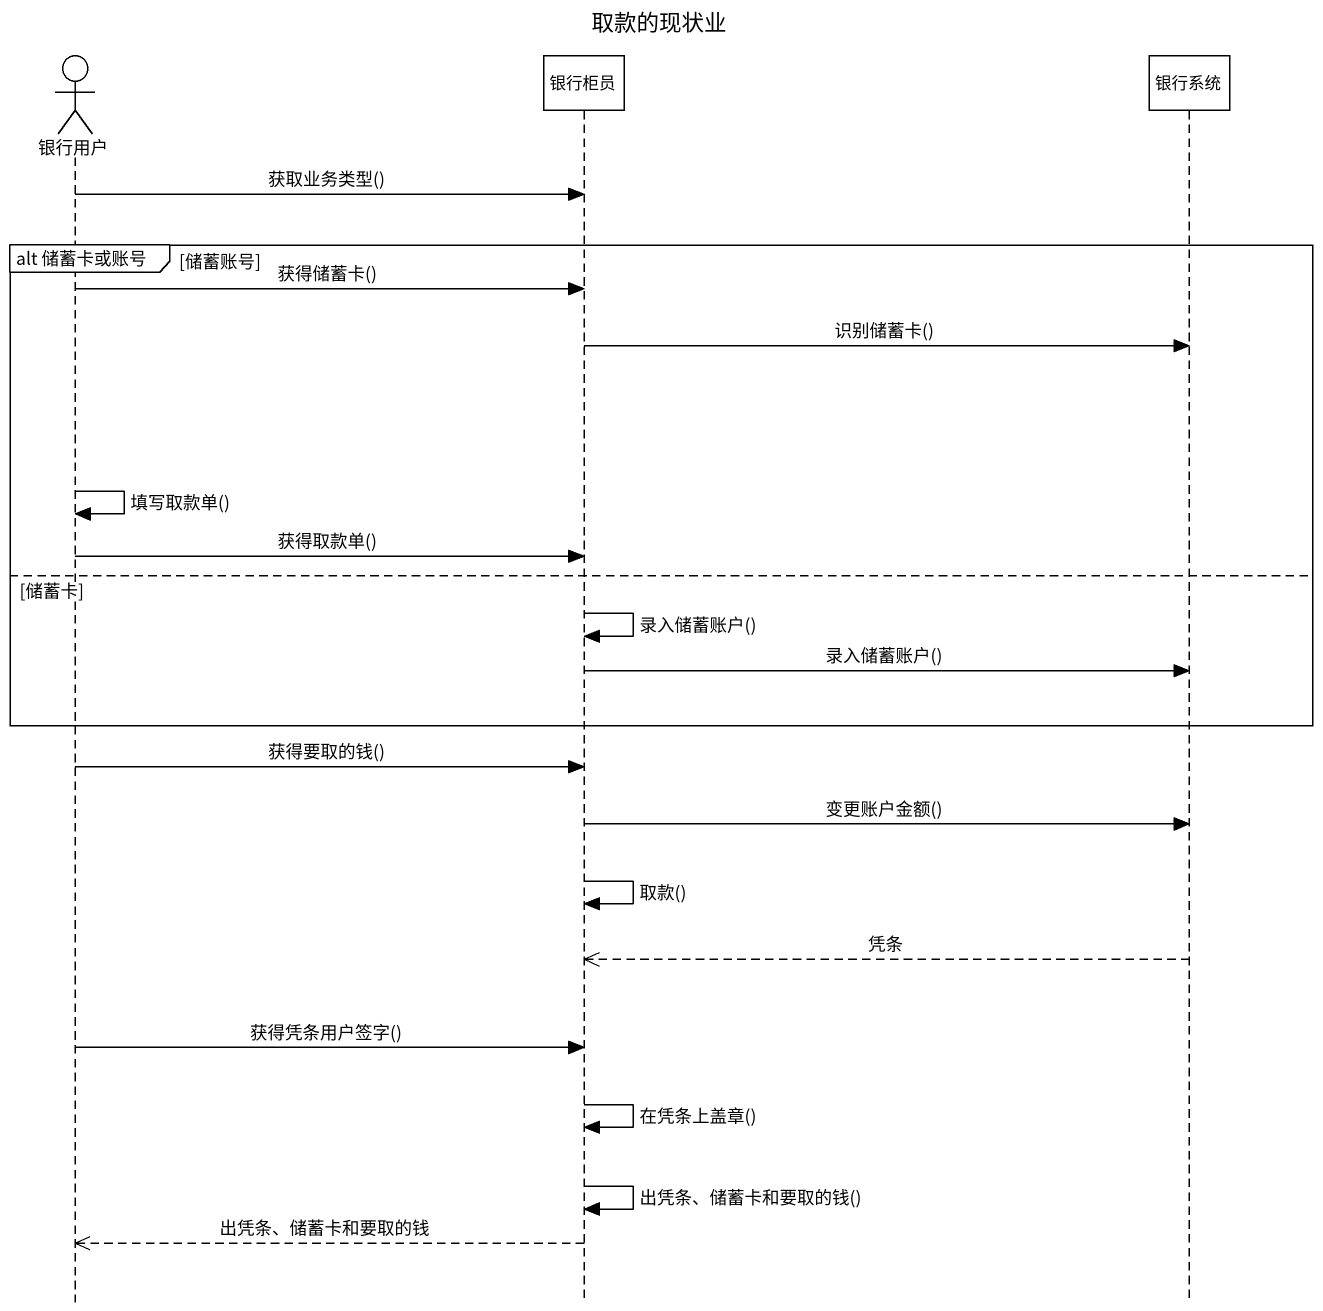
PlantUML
@startuml
title 取款的现状业
hide footbox
actor 银行用户
participant 银行柜员
participant 银行系统

银行用户 -> 银行柜员 : 获取业务类型()
group alt 储蓄卡或账号 [储蓄账号]
  银行用户 -> 银行柜员 : 获得储蓄卡()
  银行柜员 -> 银行系统 : 识别储蓄卡()
  银行用户 -> 银行用户 : 填写取款单()
  银行用户 -> 银行柜员 : 获得取款单()
else 储蓄卡
  银行柜员 -> 银行柜员 : 录入储蓄账户()
  银行柜员 -> 银行系统 : 录入储蓄账户()
end
银行用户 -> 银行柜员 : 获得要取的钱()
银行柜员 -> 银行系统 : 变更账户金额()
银行柜员 -> 银行柜员 : 取款()
银行系统 -->> 银行柜员 : 凭条
银行用户 -> 银行柜员 : 获得凭条用户签字()
银行柜员 -> 银行柜员 : 在凭条上盖章()
银行柜员 -> 银行柜员 : 出凭条、储蓄卡和要取的钱()
银行柜员 -->> 银行用户 : 出凭条、储蓄卡和要取的钱
@enduml
